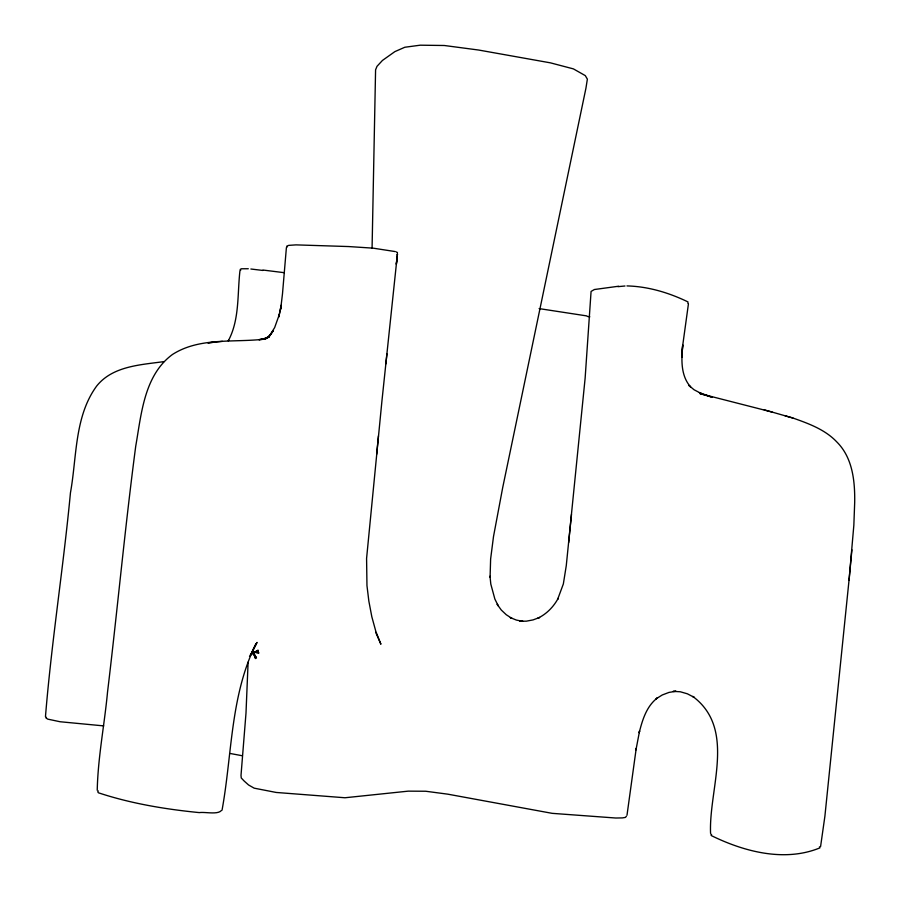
<?xml version="1.0" encoding="UTF-8"?>
<svg xmlns="http://www.w3.org/2000/svg" width="900" height="900" viewBox="0 0 900 900"><rect width="100%" height="100%" fill="white"/><g stroke="black" fill="none" stroke-linecap="round" stroke-linejoin="round"><path stroke-width="1.35" d="M626.377 816.3L625.376 817.425L622.384 817.909L615.769 818.021L552.173 813.341L447.806 794.171L425.723 791.246L408.285 791.145L344.981 797.76L276.233 792.461L254.171 788.164L248.58 784.98L244.148 781.02L241.245 777.96L241.009 775.35L245.993 713.126L248.107 662.164M372.071 248.321L375.581 69.817L377.01 66.319L382.444 60.446L394.864 51.626L404.831 47.25L420.199 45.191L444.285 45.495L478.665 50.04L550.462 62.854L573.401 68.884L585.281 75.611L587.363 79.133L585.945 88.166L502.729 487.451L493.504 536.546L490.624 559.012L490.084 577.148L490.016 576.225L490.804 584.077L494.876 599.074L498.206 605.801L497.171 604.327L501.277 610.02L506.25 614.722L511.92 618.379L510.3 617.625L516.442 620.089L522.956 621.337L519.637 621.236L526.376 621.169L533.115 619.886L539.618 617.467L537.952 618.154C546.694 613.946 553.646 606.735 558.225 598.241L557.685 599.231L563.344 583.965L566.269 565.684L585.135 378.135L591.075 291.431L594.383 289.519L618.525 286.245M682.706 345.026L681.829 357.098L682.706 345.026C681.413 359.224 680.479 375.525 690.649 386.966L688.815 385.358L694.024 389.734L702.439 394.144L699.39 392.67L712.294 397.294L699.941 393.593L772.2 412.088M239.963 270.653C237.263 294.053 239.749 319.489 228.274 340.875L228.679 340.245M397.395 253.339L397.451 252.675M286.403 247.567L282.488 293.839L280.642 309.296L281.194 305.325L278.809 316.89M849.184 578.7L824.895 816.232L820.575 846.607M397.361 254.722L397.429 254.07L381.892 401.4L366.581 558.428L366.964 585.607L368.854 601.144L371.824 616.748L375.874 631.541L380.902 644.231L375.604 632.126M851.906 549.788L849.038 580.298L853.841 525.285L854.685 502.582C855.023 481.298 852.716 457.729 836.775 441.911C825.131 429.559 808.627 423.574 792.99 418.05L764.123 409.793M376.639 454.376L378.45 435.881M397.035 258.075L397.114 257.423L396.326 264.296L397.429 254.07M571.489 514.44L568.642 542.678M385.841 363.915L386.933 353.891M682.65 345.848L688.41 304.031M626.996 815.242L636.232 748.327L635.974 749.88L639.585 730.901L639.191 732.724C642.398 719.955 646.538 706.163 657.495 697.849L656.044 698.839L662.254 694.98L668.992 692.415L676.058 691.268L673.076 691.38L680.265 691.762L687.33 693.788L694.08 697.298L692.775 696.42C736.605 729.011 708.615 788.681 710.572 833.423M278.843 316.744L281.194 305.325M222.041 810.202C232.189 754.481 230.265 695.543 256.072 643.669L252.934 650.07M279.27 314.662L274.646 327.6L268.695 337.14L273.442 330.491L268.695 337.14M250.661 654.716L257.04 642.398L252.472 650.959M250.436 654.896L253.305 650.464L251.708 652.736M98.347 790.954L97.74 791.752L98.381 792.776C130.759 803.52 165.251 809.246 199.271 812.599C205.245 811.766 217.395 814.849 221.287 810.63M249.491 656.336L253.08 652.185L250.481 654.705M687.915 303.379L687.938 301.905C668.947 292.702 648.18 286.459 626.962 285.919M46.485 717.278L45.866 717.863L47.723 719.123L60.086 721.744L103.714 725.895M270.338 334.822L266.074 338.546L269.201 336.476L264.274 338.738M250.965 654.66L258.199 650.216L250.987 654.041M711.63 834.334L710.887 834.806L711.484 835.661C744.255 851.771 784.845 862.324 819.889 847.879L819.439 846.799M264.251 338.929L267.874 337.781L258.919 339.694L265.714 338.985C234.799 342.934 199.946 336.825 172.44 354.499C144.045 375.368 141.334 414.293 135.731 446.175C124.942 527.985 117.383 610.189 107.528 692.111C104.456 724.837 97.92 757.395 97.234 790.279M163.958 361.609C140.58 364.86 112.646 365.985 96.66 386.055C74.362 416.531 76.894 457.223 70.447 492.806C63.383 567.551 51.514 641.959 45.461 716.715M215.561 342.045L207.9 342.889L222.424 341.359M617.94 286.661L624.994 285.998M248.299 268.751L241.312 268.774L240.154 269.494L240.761 270.135M250.875 269.01L262.856 270.45M263.025 270.045L284.377 272.7M539.1 308.599L586.755 315.911M253.496 652.072L258.998 652.928L254.464 652.207L258.322 651.701L253.463 652.725L256.5 657.956L253.192 652.725L255.578 658.586L253.271 652.849M587.385 316.418L589.849 316.822M230.276 753.502L241.965 755.685M395.235 251.572L373.118 248.153L348.637 246.555L296.01 244.879L288.709 245.374L286.639 246.24L287.201 247.05M785.07 415.8L792.99 418.05M396.315 251.933L397.069 252.259"/></g></svg>
